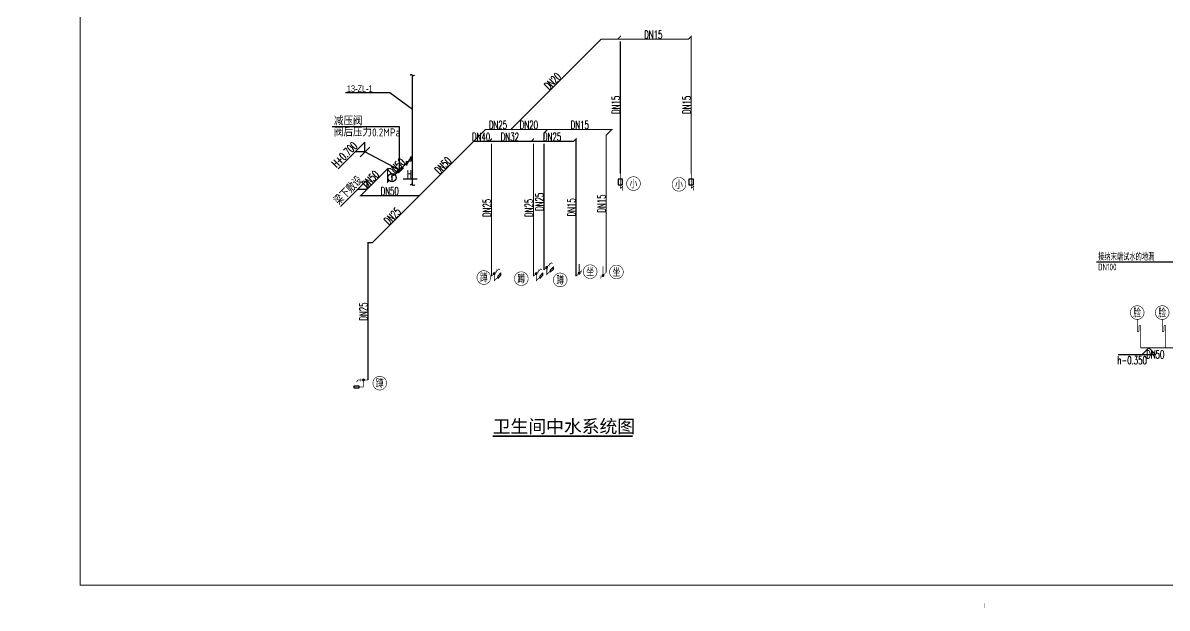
# Model space of a CAD drawing. Extents: x 175123 to 260190, y 15257 to 44959.
# Drawn here: x 175123 to 200143, y 15257 to 28052 of the extents above; entities that cross this region are included whole.
import ezdxf
from ezdxf.enums import TextEntityAlignment as Align
from ezdxf.xclip import XClip

# ---------------------------------------------------------------- set-up
doc = ezdxf.new("R2010")
doc.units = 0
doc.header["$LTSCALE"] = 1000
doc.header["$MEASUREMENT"] = 0
doc.header["$XCLIPFRAME"] = 2
doc.linetypes.add('13#结构梁$0$X-104 13#平面$0$DOTE', pattern=[2.42, 2, -0.2, 0.02, -0.2])
doc.linetypes.add('X-104 13#平面$0$DOTE', pattern=[2.42, 2, -0.2, 0.02, -0.2])
for name, color, linetype in [('13#结构梁$0$X-104 13#平面$0$A_AXIS-轴线', 36, '13#结构梁$0$X-104 13#平面$0$DOTE'), ('AXIS_TEXT', 7, 'Continuous'), ('DIM_SYMB', 3, 'Continuous'), ('DIM_中水', 3, 'Continuous'), ('EQUIP_中水', 7, 'Continuous'), ('EQUIP_污水', 7, 'Continuous'), ('EQUIP_给水', 7, 'Continuous'), ('PIPE-中水', 122, 'Continuous'), ('PIPE-污水', 2, 'Continuous'), ('TEXT_中水', 7, 'Continuous'), ('TEXT_污水', 7, 'Continuous'), ('TWT_ELEV', 3, 'Continuous'), ('TWT_IDEN', 3, 'Continuous'), ('TWT_LEAD', 3, 'Continuous'), ('TWT_TEXT', 7, 'Continuous'), ('VALVE_中水', 7, 'Continuous'), ('X-104 13#平面$0$A_AXIS-轴线', 36, 'X-104 13#平面$0$DOTE'), ('图层1', 7, 'Continuous')]:
    doc.layers.add(name, color=color, linetype=linetype)
doc.layers.add('X-104 13#平面$0$000套内', color=226, linetype='Continuous', lineweight=30, plot=False)
doc.styles.add('_TCH_DIM', font='ros1.shx', dxfattribs={"bigfont": 'jd.shx'})
doc.styles.add('_TWT_DIM_ELE', font='SIMPLEX', dxfattribs={"width": 0.8, "height": 3.5, "bigfont": 'HZTXT'})
doc.styles.add('_TWT_PIPEDN', font='SIMPLEX', dxfattribs={"width": 0.8, "height": 3.5, "bigfont": 'HZTXT'})
doc.styles.add('_TWT_SANITARY', font='', dxfattribs={"width": 0.8, "height": 3.5})
doc.styles.add('_TWT_SERIAL', font='ros.shx', dxfattribs={"width": 0.8, "height": 3.5, "bigfont": 'jd.shx'})
doc.styles.add('COMPLEX', font='COMPLEX')
doc.styles.add('HZ', font='txt', dxfattribs={"bigfont": 'hztxt'})
doc.styles.get("Standard").update_dxf_attribs({"font": 'STXIHEI.TTF'})
doc.styles.add('图签信息$0$华文细黑', font='STXIHEI.TTF', dxfattribs={"height": 10})
doc.styles.get('_TWT_SANITARY').set_extended_font_data('SimSun')

# ---------------------------------------------------------------- blocks, each defined once
blk = doc.blocks.new('X-104 13#平面')
at = {"layer": '13#结构梁$0$X-104 13#平面$0$A_AXIS-轴线', "color": 0, "linetype": '13#结构梁$0$X-104 13#平面$0$DOTE'}
blk.add_line((48500, -7401), (48500, 26620.3), dxfattribs=at)
at = {"layer": 'X-104 13#平面$0$000套内', "color": 0}
blk.add_lwpolyline([(4100, 77750), (4100, 68700), (-750, 68700), (-750, 59850), (21950, 59850), (21950, 61450), (58250, 61450), (58250, 71300), (48400, 71300), (48400, 73450), (53400, 73450), (53400, 80500), (58250, 80500), (58250, 81290.1), (53289, 85452.6), (37950, 76613.3), (37950, 72450), (12454.9, 72450), (4447.4, 77750)], close=True, dxfattribs=at)
blk.add_lwpolyline([(7100, -1550), (21950, -1550), (21950, -950), (48400, -950), (48400, 11050), (53400, 11050), (53400, 18100), (58250, 18100), (58250, 18890), (53289.1, 23052.7), (37950, 14213.3), (37950, 10050), (12454.9, 10050), (4447.4, 15350), (4100, 15350), (4100, 6300), (7100, 6300), (7100, -1550)], dxfattribs=at)
at = {"layer": 'X-104 13#平面$0$A_AXIS-轴线', "color": 0, "linetype": 'X-104 13#平面$0$DOTE'}
blk.add_line((48500, -7401), (48500, 24620.3), dxfattribs=at)
at = {"color": 0, "style": '图签信息$0$华文细黑'}
for p in [(72170.3, 105564.8), (72170.3, 43164.8), (72170.3, -19235.2)]:
    blk.add_attdef('200X', text='', height=100, dxfattribs=at).set_placement(p, align=Align.BOTTOM_RIGHT)
at = {"layer": 'AXIS_TEXT', "color": 0, "style": 'COMPLEX', "width": 1.041667}
for p, p2 in [((-400, 156296.3), (0, 156296.3)), ((7800, 156296.3), (8200, 156296.3)), ((12300, 156296.3), (12700, 156296.3)), ((21300, 156296.3), (21700, 156296.3)), ((30300, 156296.3), (30700, 156296.3)), ((39300, 156296.3), (39700, 156296.3)), ((48300, 156296.3), (48700, 156296.3)), ((57300, 156296.3), (57700, 156296.3)), ((-7525, 142576), (-7125, 142576)), ((64743.5, 142576), (65143.5, 142576)), ((-7525, 139476), (-7125, 139476)), ((64743.5, 138976), (65143.5, 138976)), ((-7525, 133576), (-7125, 133576)), ((64743.5, 133576), (65143.5, 133576)), ((-7525, 124576), (-7125, 124576)), ((64743.5, 124576), (65143.5, 124576)), ((-400, 112775), (0, 112775)), ((7800, 112775), (8200, 112775)), ((12300, 112775), (12700, 112775)), ((21300, 112775), (21700, 112775)), ((30300, 112775), (30700, 112775)), ((39300, 112775), (39700, 112775)), ((48300, 112775), (48700, 112775)), ((57300, 112775), (57700, 112775)), ((-400, 89896.3), (0, 89896.3)), ((7800, 89896.3), (8200, 89896.3)), ((12300, 89896.3), (12700, 89896.3)), ((21300, 89896.3), (21700, 89896.3)), ((30300, 89896.3), (30700, 89896.3)), ((39300, 89896.3), (39700, 89896.3)), ((48300, 89896.3), (48700, 89896.3)), ((57300, 89896.3), (57700, 89896.3)), ((-7525, 80176), (-7125, 80176)), ((64743.5, 80176), (65143.5, 80176)), ((-7525, 77076), (-7125, 77076)), ((64743.5, 76576), (65143.5, 76576)), ((-7525, 71176), (-7125, 71176)), ((64743.5, 71176), (65143.5, 71176)), ((-7525, 62176), (-7125, 62176)), ((64743.5, 62176), (65143.5, 62176)), ((-400, 50375), (0, 50375)), ((7800, 50375), (8200, 50375)), ((12300, 50375), (12700, 50375)), ((21300, 50375), (21700, 50375)), ((30300, 50375), (30700, 50375)), ((39300, 50375), (39700, 50375)), ((48300, 50375), (48700, 50375)), ((57300, 50375), (57700, 50375)), ((-400, 27496.3), (0, 27496.3)), ((7800, 27496.3), (8200, 27496.3)), ((12300, 27496.3), (12700, 27496.3)), ((21300, 27496.3), (21700, 27496.3)), ((30300, 27496.3), (30700, 27496.3)), ((39300, 27496.3), (39700, 27496.3)), ((48300, 27496.3), (48700, 27496.3)), ((57300, 27496.3), (57700, 27496.3)), ((-7525, 17776), (-7125, 17776)), ((64743.5, 17776), (65143.5, 17776)), ((-7525, 14676), (-7125, 14676)), ((64743.5, 14176), (65143.5, 14176)), ((-7525, 8776), (-7125, 8776)), ((64743.5, 8776), (65143.5, 8776)), ((-7525, -224), (-7125, -224)), ((64743.5, -224), (65143.5, -224)), ((-400, -12025), (0, -12025)), ((7800, -12025), (8200, -12025)), ((12300, -12025), (12700, -12025)), ((21300, -12025), (21700, -12025)), ((30300, -12025), (30700, -12025)), ((39300, -12025), (39700, -12025)), ((48300, -12025), (48700, -12025)), ((57300, -12025), (57700, -12025))]:
    blk.add_attdef('A', text='', height=448, dxfattribs=at).set_placement(p, p2, align=Align.FIT)
blk = doc.blocks.new('图框-A1')
for points, const_width in [([(0, 0), (841, 0), (841, 594), (0, 594)], 0.05), ([(766, 584), (25, 584), (25, 10), (766, 10)], 0.5)]:
    blk.add_lwpolyline(points, close=True, dxfattribs=dict(const_width=const_width))
at = {"const_width": 0.05}
blk.add_lwpolyline([(420.5, 0), (420.5, 2)], dxfattribs=at)
blk = doc.blocks.new('$VALVE$00000337')
for p, q in [((-72, 53), (-178, -53)), ((178, 53), (-178, -53)), ((-72, 53), (72, -53)), ((72, -53), (178, 53))]:
    blk.add_line(p, q)
for p in [(-125, 0), (125, 0)]:
    blk.add_point(p)
blk = doc.blocks.new('$VALVE$00000343')
for p, q in [((-81, 44), (-169, -44)), ((-169, -44), (125, 0)), ((125, 0), (-81, 44)), ((-81, 44), (169, 44)), ((169, 44), (81, -44)), ((81, -44), (-169, -44))]:
    blk.add_line(p, q)
for p in [(-125, 0), (125, 0)]:
    blk.add_point(p)
blk = doc.blocks.new('$VALVE$00000602')
blk.add_line((-93, -93), (93, 93))
blk.add_lwpolyline([(93, 93, 0, 50, 0), (-13, 22, 50, 50, 0)], format="xyseb")
blk.add_circle((0, 0), 150)
for p in [(-150, 0), (150, 0)]:
    blk.add_point(p)
blk = doc.blocks.new('$ATTACHMENT$00000158')
at = {"const_width": 30}
blk.add_lwpolyline([(0, 0), (-400, 0, 0.443942), (-486, -95, -1.105826)], format="xyb", dxfattribs=at)
for points, const_width in [([(-196, -3), (-196, -303), (-396, -303)], 30), ([(-342, 72), (-342, -78)], 15)]:
    blk.add_lwpolyline(points, dxfattribs=dict(const_width=const_width))
at = {"const_width": 62.5}
blk.add_lwpolyline([(-165, 0, -1), (-227, 0, -1)], format="xyb", close=True, dxfattribs=at)
blk.add_lwpolyline([(-400, -256), (-400, -356), (-600, -356), (-600, -256)], close=True)
at = {"style": 'HZ', "width": 0.7, "flags": 1}
for tag in ['UNIT', 'SPEC', 'WHAT']:
    blk.add_attdef(tag, (0, 0), '', height=0.001, dxfattribs=at)
blk = doc.blocks.new('$ATTACHMENT$00000157')
for points, const_width in [([(0, 0), (318, 318), (378, 283)], 30), ([(125, 115), (125, -185), (266, -44)], 30), ([(222, 315), (222, 145)], 15)]:
    blk.add_lwpolyline(points, dxfattribs=dict(const_width=const_width))
at = {"const_width": 62.5}
blk.add_lwpolyline([(115, 147, -1), (115, 84, -1)], format="xyb", close=True, dxfattribs=at)
blk.add_lwpolyline([(269, 6), (269, -94), (411, 47), (411, 147)], close=True)
at = {"style": 'HZ', "width": 0.7, "flags": 1}
for tag in ['UNIT', 'SPEC', 'WHAT']:
    blk.add_attdef(tag, (0, 0), '', height=0.001, dxfattribs=at)
blk = doc.blocks.new('$ATTACHMENT$00000127')
for points, const_width in [([(137, 136), (137, 536)], 30), ([(0, 0), (241, 241)], 30), ([(241, 306), (241, 163)], 15)]:
    blk.add_lwpolyline(points, dxfattribs=dict(const_width=const_width))
at = {"const_width": 62.5}
blk.add_lwpolyline([(169, 136, -1), (106, 136, -1)], format="xyb", close=True, dxfattribs=at)
blk = doc.blocks.new('$ATTACHMENT$00000126')
for points, const_width in [([(0, 0), (-223, -223)], 30), ([(-133, -136), (-133, 264)], 30), ([(-223, -288), (-223, -146)], 15)]:
    blk.add_lwpolyline(points, dxfattribs=dict(const_width=const_width))
at = {"const_width": 62.5}
blk.add_lwpolyline([(-102, -136, -1), (-165, -136, -1)], format="xyb", close=True, dxfattribs=at)
blk = doc.blocks.new('$ATTACHMENT$00000234')
at = {"const_width": 30}
for points in [[(0, 0), (0, -650)], [(0, -650), (106, -544)], [(106, -544), (106, -744)]]:
    blk.add_lwpolyline(points, dxfattribs=at)
blk.add_lwpolyline([(-100, -483), (100, -483), (100, -233), (-100, -233)], close=True)
blk = doc.blocks.new('$TwtSys$00000132')
at = {"elevation": 0}
blk.add_lwpolyline([(7, -101, -0.575183), (0, 0, 0.604745), (-11, 101, 16.924828)], format="xyb", dxfattribs=at)
blk = doc.blocks.new('$TWTSYS$00000086')
at = {"const_width": 30}
blk.add_lwpolyline([(0, 0), (0, 946, 1), (-75, 946), (-75, 746, -1), (-150, 746), (-150, 1244)], format="xyb", dxfattribs=at)

msp = doc.modelspace()

# ---------------------------------------------------------------- hatches: boundary and pattern name
at = {"layer": 'PIPE-中水', "linetype": 'Continuous'}
for points in [[(188187, 27754.4), (188178.1, 27763.3), (188199.5, 27784.6)], [(188187, 27754.4), (188199.5, 27754.4), (188199.5, 27784.6)], [(189737, 27754.4), (189728.1, 27763.3), (189749.5, 27784.6)], [(189737, 27754.4), (189749.5, 27754.4), (189749.5, 27784.6)], [(187770, 27695.3), (187761.2, 27704.1), (187764.8, 27707.8)], [(187770, 27695.3), (187770, 27707.8), (187764.8, 27707.8)], [(189677.8, 27695.3), (189677.8, 27682.8), (189683, 27682.8)], [(189677.8, 27695.3), (189686.6, 27686.4), (189683, 27682.8)], [(185238.4, 25720.6), (185229.6, 25729.5), (185233.3, 25733.1)], [(185238.4, 25720.6), (185238.4, 25733.1), (185233.3, 25733.1)], [(185370.8, 25512.8), (185362, 25521.6), (185383.3, 25543)], [(185370.8, 25512.8), (185383.3, 25512.8), (185383.3, 25543)], [(186289, 25512.8), (186280.1, 25521.6), (186301.5, 25543)], [(186289, 25512.8), (186301.5, 25512.8), (186301.5, 25543)], [(186517.4, 25645.9), (186508.5, 25654.7), (186504.9, 25651)], [(186517.4, 25645.9), (186504.9, 25645.9), (186504.9, 25651)], [(187218.6, 25512.8), (187209.7, 25521.6), (187231.1, 25543)], [(187218.6, 25512.8), (187231.1, 25512.8), (187231.1, 25543)], [(187875.6, 25596.7), (187866.7, 25605.5), (187863.1, 25601.9)], [(187875.6, 25596.7), (187863.1, 25596.7), (187863.1, 25601.9)], [(187999.5, 25720.6), (187999.5, 25733.1), (188029.7, 25733.1)], [(187999.5, 25720.6), (188008.4, 25711.8), (188029.7, 25733.1)], [(187166.5, 25460.8), (187166.5, 25448.3), (187171.7, 25448.3)], [(187166.5, 25460.8), (187175.4, 25451.9), (187171.7, 25448.3)], [(183096.1, 24863.5), (183087.2, 24872.4), (183108.6, 24893.7)], [(183096.1, 24863.5), (183108.6, 24863.5), (183108.6, 24893.7)], [(183096.1, 24569.9), (183104.9, 24561.1), (183083.6, 24539.8)], [(183096.1, 24569.9), (183083.6, 24569.9), (183083.6, 24539.8)], [(182507.9, 24275.4), (182499.1, 24284.2), (182477.7, 24262.9)], [(182507.9, 24275.4), (182507.9, 24262.9), (182477.7, 24262.9)], [(182668.7, 23246), (182656.2, 23246), (182656.2, 23258.5)], [(182668.7, 23246), (182668.7, 23258.5), (182656.2, 23258.5)], [(182763.8, 23246), (182772.7, 23237.2), (182769, 23233.5)], [(182763.8, 23246), (182763.8, 23233.5), (182769, 23233.5)]]:
    msp.add_hatch(color=256, dxfattribs=at).paths.add_polyline_path(points)

# ---------------------------------------------------------------- linework, layer by layer
for p, q in [((182708.5, 25336.9), (182496.4, 25124.8)), ((183357.7, 24831.5), (182602.5, 25230.8)), ((183436.1, 24644.6), (183746.4, 24644.6))]:
    msp.add_line(p, q)
at = {"layer": 'DIM_SYMB', "const_width": 35}
msp.add_lwpolyline([(185396.3, 19014.8), (188457.7, 19014.8)], dxfattribs=at)
at = {"layer": 'DIM_中水'}
for p, q in [((183145.8, 26523.5), (182178.3, 26523.5)), ((183639.3, 26156.7), (183145.8, 26523.5))]:
    msp.add_line(p, q, dxfattribs=at)
at = {"layer": 'PIPE-中水', "linetype": 'Continuous', "ltscale": 0.5, "const_width": 25}
for points in [[(185795.4, 25720.6), (187770, 27695.3)], [(187770, 27695.3), (188127.8, 27695.3)], [(188127.8, 27695.3), (188187, 27754.4)], [(188127.8, 27695.3), (189677.8, 27695.3)], [(188187, 27745.3), (188187, 27754.4)], [(188187, 24754.4), (188187, 27645.3)], [(189677.8, 27695.3), (189737, 27754.4)], [(189737, 24754.4), (189737, 27754.4)], [(183639.3, 25113.1), (183639.3, 26906.7)], [(185238.4, 25720.6), (184978.6, 25460.8)], [(185238.4, 25720.6), (185795.4, 25720.6)], [(185318.8, 25460.8), (185370.8, 25512.8)], [(185370.8, 25510.8), (185370.8, 25512.8)], [(185795.4, 25720.6), (186592.2, 25720.6)], [(186237, 25460.8), (186289, 25512.8)], [(186289, 25510.8), (186289, 25512.8)], [(186592.2, 25720.6), (186517.4, 25645.9)], [(186517.4, 25510.8), (186517.4, 25645.9)], [(186592.2, 25720.6), (187999.5, 25720.6)], [(187166.5, 25460.8), (187218.6, 25512.8)], [(187218.6, 22512.8), (187218.6, 25512.8)], [(187999.5, 25720.6), (187875.6, 25596.7)], [(187875.6, 22596.7), (187875.6, 25596.7)], [(184978.6, 25460.8), (183793.2, 24275.4)], [(184978.6, 25460.8), (185318.8, 25460.8)], [(185318.8, 25460.8), (186237, 25460.8)], [(185370.8, 22512.8), (185370.8, 25410.8)], [(186237, 25460.8), (187166.5, 25460.8)], [(186289, 22512.8), (186289, 25410.8)], [(186517.4, 22645.9), (186517.4, 25410.8)], [(183639.3, 25113.1), (183610.7, 25084.5)], [(183639.3, 24505.9), (183639.3, 25113.1)], [(183096.1, 24863.5), (182507.9, 24275.4)], [(183096.1, 24863.5), (183096.1, 24569.9)], [(183304.6, 24778.5), (183259.1, 24733)], [(183504.6, 24978.4), (183410.7, 24884.5)], [(183131.8, 24605.7), (183096.1, 24569.9)], [(182507.9, 24275.4), (183793.2, 24275.4)], [(183793.2, 24275.4), (182763.8, 23246)], [(182668.7, 20246), (182668.7, 23246)], [(182763.8, 23246), (182668.7, 23246)]]:
    msp.add_lwpolyline(points, dxfattribs=at)
at = {"layer": 'PIPE-污水', "linetype": 'Continuous', "ltscale": 0.5, "const_width": 25}
for points in [[(199564.3, 20946.8), (200111, 20946.8)], [(200111, 20946.8), (200511, 20946.8)]]:
    msp.add_lwpolyline(points, dxfattribs=at)
at = {"layer": 'TWT_ELEV'}
for p, q in [((182602.5, 25443), (182019.4, 24859.8)), ((182602.5, 25230.8), (182602.5, 25443)), ((182602.5, 25230.8), (182390.3, 25230.8)), ((182654.7, 24623.8), (182071.6, 24040.7)), ((182654.7, 24411.7), (182654.7, 24623.8)), ((182654.7, 24411.7), (182442.6, 24411.7)), ((199893.8, 20796.8), (199069.2, 20796.8)), ((199743.8, 20946.8), (199593.8, 20796.8)), ((199743.8, 20946.8), (199893.8, 20796.8))]:
    msp.add_line(p, q, dxfattribs=at)
at = {"layer": 'TWT_IDEN', "const_width": 12.5}
for points in [[(188624.4, 24538.2, 1), (188324.4, 24538.2, 1)], [(189620.1, 24522.6, 1), (189320.1, 24522.6, 1)], [(187677.6, 22612.7, 1), (187377.6, 22612.7, 1)], [(185352.4, 22484.9, 1), (185052.4, 22484.9, 1)], [(186171.6, 22460.2, 1), (185871.6, 22460.2, 1)], [(187021.7, 22432.4, 1), (186721.7, 22432.4, 1)], [(188252, 22605.7, 1), (187952, 22605.7, 1)], [(199639.3, 21718.6, 1), (199339.3, 21718.6, 1)], [(200186, 21718.6, 1), (199886, 21718.6, 1)], [(183076, 20176.1, 1), (182776, 20176.1, 1)]]:
    msp.add_lwpolyline(points, format="xyb", close=True, dxfattribs=at)
at = {"layer": 'TWT_LEAD'}
for p, q in [((183357.7, 25780.7), (181889.2, 25780.7)), ((183357.7, 24831.5), (183357.7, 25780.7)), ((199102.1, 22823.1), (198600.5, 22823.1)), ((201734.7, 22823.1), (199102.1, 22823.1))]:
    msp.add_line(p, q, dxfattribs=at)

# ---------------------------------------------------------------- block references
at = {"xscale": 50, "yscale": 50, "zscale": 50}
msp.add_blockref('图框-A1', (175124.5, 15258.1), dxfattribs=at)
at = {"color": 251}
ref = msp.add_blockref('X-104 13#平面', (135059.8, 23721.2), dxfattribs=at)
XClip(ref).set_block_clipping_path([(47300.0000000066, 8199.9999999998), (54100.0000000072, 18799.9999999998)])
at = {"layer": 'EQUIP_中水', "xscale": 0.5, "yscale": 0.5, "zscale": 0.5, "rotation": 90}
for p in [(183639.3, 26906.7), (183639.3, 24505.9)]:
    msp.add_blockref('$TwtSys$00000132', p, dxfattribs=at)
at = {"layer": 'EQUIP_污水', "xscale": 0.5, "yscale": 0.5, "zscale": 0.5}
for p in [(199564.3, 20946.8), (200111, 20946.8)]:
    msp.add_blockref('$TWTSYS$00000086', p, dxfattribs=at)
at = {"layer": 'EQUIP_给水', "xscale": 0.5, "yscale": 0.5, "zscale": 0.5}
for name, p in [('$ATTACHMENT$00000234', (188187, 24754.4)), ('$ATTACHMENT$00000234', (189737, 24754.4)), ('$ATTACHMENT$00000157', (186517.4, 22645.9)), ('$ATTACHMENT$00000127', (187218.6, 22512.8)), ('$ATTACHMENT$00000157', (185370.8, 22512.8)), ('$ATTACHMENT$00000157', (186289, 22512.8)), ('$ATTACHMENT$00000126', (187875.6, 22596.7)), ('$ATTACHMENT$00000158', (182668.7, 20246))]:
    msp.add_blockref(name, p, dxfattribs=at)
at = {"layer": 'VALVE_中水', "yscale": -0.6, "zscale": 0.6, "rotation": 224.9999999999992}
for name, p, xscale in [('$VALVE$00000337', (183557.6, 25031.5), -0.6), ('$VALVE$00000602', (183195.5, 24669.3), -0.6), ('$VALVE$00000343', (183357.7, 24831.5), 0.6)]:
    msp.add_blockref(name, p, dxfattribs=dict(at, xscale=xscale))
at = {"layer": '图层1', "color": 251}
ref = msp.add_blockref('X-104 13#平面', (188023.7, -40329.7), dxfattribs=at)
XClip(ref).set_block_clipping_path([(47300.0000000066, 70599.9999999998), (54100.0000000072, 81199.9999999998)])

# ---------------------------------------------------------------- texts
at = {"layer": 'DIM_SYMB', "color": 7}
msp.add_text('卫生间中水系统图', height=285.43, dxfattribs=at).set_placement((185396.3, 19087.8))
at = {"layer": 'DIM_中水', "color": 7, "style": '_TWT_SERIAL', "width": 0.64}
msp.add_text('13-ZL-1', height=150, dxfattribs=at).set_placement((182208.3, 26538.5))
at = {"layer": 'TEXT_中水', "linetype": 'Continuous', "style": '_TWT_PIPEDN', "width": 0.64}
for s, p in [('DN15', (188708.1, 27707.8)), ('DN25', (185311.6, 25733.1)), ('DN20', (185988.4, 25733.1)), ('DN15', (187101.2, 25733.1)), ('DN40', (184943.3, 25473.3)), ('DN32', (185572.5, 25473.3)), ('DN25', (186496.4, 25473.3)), ('DN50', (182945.2, 24287.9))]:
    msp.add_text(s, height=175, dxfattribs=at).set_placement(p)
for s, rotation, p in [('DN20', 45, (186628.7, 26571.6)), ('DN15', 90, (188174.5, 26059.8)), ('DN15', 90, (189724.5, 26059.8)), ('DN50', 45, (183213.6, 24705.2)), ('DN50', 45, (184231.8, 24731.7)), ('DN50', 45, (182648, 24433.1)), ('DN25', 90, (186504.9, 23940.5)), ('DN15', 90, (187863.1, 23902)), ('DN25', 90, (185358.3, 23807.5)), ('DN25', 90, (186276.5, 23807.5)), ('DN15', 90, (187206.1, 23818.1)), ('DN25', 45, (183124.5, 23624.3)), ('DN25', 90, (182656.2, 21540.7))]:
    msp.add_text(s, height=175, rotation=rotation, dxfattribs=at).set_placement(p)
at = {"layer": 'TEXT_污水', "linetype": 'Continuous', "style": '_TWT_PIPEDN', "width": 0.64}
msp.add_text('DN50', height=175, dxfattribs=at).set_placement((199684.1, 20715.4))
at = {"layer": 'TWT_ELEV', "color": 7, "style": '_TWT_DIM_ELE'}
for s, width, p in [('H+0.700', 0.64, (181984, 24874)), ('梁下敷设', 0.8, (182036.2, 24054.8))]:
    msp.add_text(s, height=175, rotation=45, dxfattribs=dict(at, width=width)).set_placement(p)
at = {"layer": 'TWT_ELEV', "color": 7, "style": '_TWT_DIM_ELE', "width": 0.64}
msp.add_text('h-0.350', height=175, dxfattribs=at).set_placement((199054.2, 20586.8))
at = {"layer": 'TWT_IDEN', "color": 7, "style": '_TWT_SANITARY', "width": 0.878906}
for s, p, p2 in [('小', (188389.5, 24453.4), (188559.2, 24453.4)), ('小', (189385.3, 24437.8), (189555, 24437.8)), ('蹲', (185117.6, 22400.1), (185287.3, 22400.1)), ('蹲', (185936.8, 22375.3), (186106.5, 22375.3)), ('蹲', (186786.8, 22347.5), (186956.5, 22347.5)), ('坐', (187442.8, 22527.8), (187612.5, 22527.8)), ('坐', (188017.1, 22520.9), (188186.8, 22520.9)), ('脸', (199404.4, 21633.8), (199574.1, 21633.8)), ('脸', (199951.1, 21633.8), (200120.9, 21633.8)), ('蹲', (182841.1, 20091.2), (183010.8, 20091.2))]:
    msp.add_text(s, height=169.7, dxfattribs=at).set_placement(p, p2, align=Align.FIT)
at = {"layer": 'TWT_LEAD', "color": 7, "style": '_TCH_DIM'}
for s, p in [('减压阀', (181924.2, 25815.7)), ('阀后压力0.2MPa', (181924.2, 25570.7))]:
    msp.add_text(s, height=173.64, dxfattribs=at).set_placement(p)
at = {"layer": 'TWT_LEAD', "color": 7, "style": '_TCH_DIM', "width": 0.705882}
for s, p in [('接纳末端试水的地漏 ', (198635.5, 22858.1)), ('DN100', (198635.5, 22639.3))]:
    msp.add_text(s, height=148.75, dxfattribs=at).set_placement(p)
at = {"layer": 'TWT_TEXT', "style": '_TWT_PIPEDN', "width": 0.64}
msp.add_text('H', height=175, dxfattribs=at).set_placement((183522.4, 24659.7))

doc.saveas('drawing.dxf')
